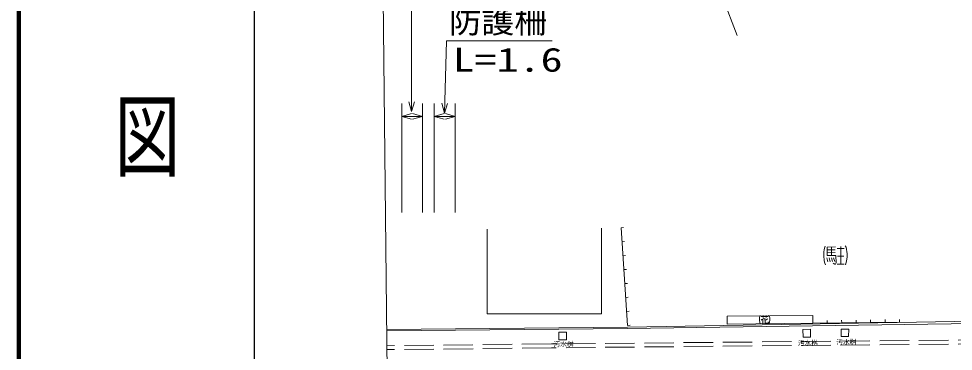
# Model space of a CAD drawing. Units: millimetres, scale not verified. Extents: x 40000 to 680000, y 20000 to 380000.
# Drawn here: x 40000 to 111490, y 293413 to 318874 of the extents above; entities that cross this region are included whole.
import ezdxf
from ezdxf.enums import TextEntityAlignment as Align

# ---------------------------------------------------------------- set-up
doc = ezdxf.new("R2010")
doc.units = ezdxf.units.MM
doc.header["$LTSCALE"] = 1000
doc.linetypes.add('USER1', pattern=[3, 2.25, -0.75])
for name, color, linetype, lineweight in [('M-TTL', 2, 'Continuous', 140), ('M-TTL-BAND', 7, 'Continuous', 25), ('S-BGD', 1, 'Continuous', 13), ('S-BGD-HTXT', 6, 'Continuous', 13)]:
    doc.layers.add(name, color=color, linetype=linetype, lineweight=lineweight)
doc.styles.add('@ＭＳ ゴシック', font='')
doc.styles.add('ＭＳ ゴシック', font='')
doc.styles.get('@ＭＳ ゴシック').set_extended_font_data('@MS Gothic')
doc.styles.get('ＭＳ ゴシック').set_extended_font_data('MS Gothic')

# ---------------------------------------------------------------- blocks, each defined once
blk = doc.blocks.new('BUHIN50')
at = {"layer": 'S-BGD'}
blk.add_line((0, 0), (199, 24), dxfattribs=at)
blk = doc.blocks.new('BUHIN51')
at = {"layer": 'S-BGD'}
blk.add_line((0, 0), (34, -197), dxfattribs=at)
blk = doc.blocks.new('BUHIN142')
at = {"layer": 'S-BGD-HTXT'}
blk.add_lwpolyline([(-136, -768), (0, 0), (291, -724)], dxfattribs=at)
blk = doc.blocks.new('BUHIN143')
at = {"layer": 'S-BGD-HTXT'}
blk.add_lwpolyline([(136, 768), (0, 0), (-291, 724)], dxfattribs=at)
blk = doc.blocks.new('BUHIN144')
at = {"layer": 'S-BGD-HTXT'}
blk.add_lwpolyline([(768, -136), (0, 0), (724, 291)], dxfattribs=at)

msp = doc.modelspace()

# ---------------------------------------------------------------- linework, layer by layer
at = {"layer": 'M-TTL'}
msp.add_line((40000, 380000), (40000, 20000), dxfattribs=at)
at = {"layer": 'M-TTL-BAND'}
msp.add_line((58000, 370000), (58000, 20000), dxfattribs=at)
at = {"layer": 'S-BGD'}
for p, q in [((94960, 317584), (89942, 330654)), ((75841, 296274), (75841, 302756)), ((84568, 302850), (84569, 296276)), ((86576, 295401), (86076, 302867)), ((101834, 301181), (102464, 301188)), ((102165, 301396), (102172, 300748)), ((102603, 301271), (103134, 301277)), ((102876, 301436), (102877, 301274)), ((102891, 300086), (102877, 301269)), ((101814, 300569), (101899, 300264)), ((102462, 300968), (101841, 300961)), ((102074, 300275), (101994, 300571)), ((102170, 300573), (102259, 300277)), ((102416, 300288), (102332, 300575)), ((103122, 300705), (102632, 300700)), ((102603, 300078), (103147, 300084)), ((84569, 296276), (75841, 296274)), ((94191, 296102), (100736, 296160)), ((94197, 295502), (94191, 296102)), ((97330, 296088), (96782, 296073)), ((96940, 296157), (96944, 296011)), ((97180, 296014), (97176, 296164)), ((100736, 296160), (100742, 295560)), ((86564, 295272), (68161, 295095)), ((114158, 295727), (86564, 295272)), ((114170, 295569), (86566, 295152)), ((100742, 295560), (94197, 295502)), ((96917, 295886), (96927, 295559)), ((107376, 295651), (100742, 295560)), ((86565, 295152), (68163, 294975)), ((81310, 294296), (81314, 294881)), ((81314, 294881), (81903, 294877)), ((81903, 294877), (81899, 294291)), ((99983, 295083), (100563, 295097)), ((99998, 294488), (99983, 295083)), ((100563, 295097), (100578, 294502)), ((102902, 294550), (102913, 295121)), ((103481, 294540), (102902, 294550)), ((102913, 295121), (103492, 295110)), ((103492, 295110), (103481, 294540)), ((81899, 294291), (81310, 294296)), ((100578, 294502), (99998, 294488))]:
    msp.add_line(p, q, dxfattribs=at)
at = {"layer": 'S-BGD', "linetype": 'USER1'}
for p, q in [((80748, 293982), (68175, 293842)), ((114113, 294291), (80748, 293982)), ((114115, 293991), (80751, 293682)), ((80752, 293682), (68178, 293542))]:
    msp.add_line(p, q, dxfattribs=at)
at = {"layer": 'S-BGD'}
for points in [[(101701, 301468), (101644, 301314), (101609, 301192), (101584, 301030), (101577, 300854), (101580, 300629), (101600, 300463), (101624, 300328), (101670, 300171), (101717, 300023)], [(102480, 301404), (101832, 301397), (101839, 300745), (102514, 300752), (102521, 300194), (102503, 300131), (102477, 300090), (102432, 300076), (102292, 300151)], [(103222, 301485), (103286, 301373), (103333, 301216), (103352, 301059), (103363, 300879), (103366, 300654), (103355, 300478), (103325, 300334), (103286, 300203), (103238, 300040)], [(96712, 296151), (96688, 296090), (96675, 296030), (96667, 295971), (96663, 295889), (96665, 295809), (96671, 295741), (96687, 295668), (96703, 295614), (96729, 295551)], [(97408, 295570), (97431, 295635), (97443, 295697), (97451, 295759), (97459, 295834), (97457, 295918), (97448, 295995), (97433, 296057), (97415, 296108), (97392, 296170)], [(96983, 295960), (96947, 295911), (96904, 295874), (96857, 295841), (96790, 295805)], [(97081, 295961), (97091, 295613), (97094, 295589), (97112, 295566), (97140, 295563), (97304, 295567), (97330, 295576), (97342, 295596), (97340, 295668)], [(97303, 295907), (97252, 295866), (97167, 295821), (97084, 295791)]]:
    msp.add_lwpolyline(points, dxfattribs=at)
at = {"layer": 'S-BGD-HTXT'}
for p, q in [((68296, 282673), (67809, 327608)), ((70053, 311759), (70053, 323508)), ((72563, 311645), (72734, 317177)), ((72734, 317177), (80817, 317177)), ((69300, 304045), (69300, 312392)), ((70884, 312392), (70884, 304045)), ((71792, 304045), (71792, 312392)), ((73386, 312392), (73386, 304045)), ((69300, 311392), (70884, 311392)), ((71792, 311392), (73386, 311392))]:
    msp.add_line(p, q, dxfattribs=at)
msp.add_lwpolyline([(72801, 312387), (72563, 311645), (72372, 312401)], dxfattribs=at)

# ---------------------------------------------------------------- block references
at = {"rotation": 84.0093}
for name, p in [('BUHIN144', (70053, 311759)), ('BUHIN142', (69300, 311392)), ('BUHIN143', (70884, 311392)), ('BUHIN142', (71792, 311392)), ('BUHIN143', (73386, 311392)), ('BUHIN51', (86076, 302867)), ('BUHIN51', (86147, 301800)), ('BUHIN51', (86219, 300734)), ('BUHIN51', (86290, 299667)), ('BUHIN51', (86362, 298600)), ('BUHIN51', (86433, 297534)), ('BUHIN51', (86505, 296467)), ('BUHIN51', (86576, 295401)), ('BUHIN50', (100742, 295560)), ('BUHIN50', (101847, 295575)), ('BUHIN50', (102953, 295590)), ('BUHIN50', (104059, 295606)), ('BUHIN50', (105164, 295621)), ('BUHIN50', (106270, 295636)), ('BUHIN50', (107376, 295651))]:
    msp.add_blockref(name, p, dxfattribs=at)

# ---------------------------------------------------------------- texts
at = {"layer": 'M-TTL-BAND', "style": '@ＭＳ ゴシック', "width": 1.4}
msp.add_text('平  面  図', height=3666, rotation=270, dxfattribs=at).set_placement((49777, 306475), align=Align.MIDDLE_RIGHT)
at = {"layer": 'S-BGD', "style": 'ＭＳ ゴシック'}
for p in [(80906, 293657), (99603, 293749), (102538, 293818)]:
    msp.add_text('汚水桝', height=366.6, rotation=0.7, dxfattribs=at).set_placement(p, align=Align.BOTTOM_LEFT)
at = {"layer": 'S-BGD-HTXT', "style": 'ＭＳ ゴシック'}
msp.add_text('防護柵', height=1833, dxfattribs=at).set_placement((72905, 317234), align=Align.BOTTOM_LEFT)
at = {"layer": 'S-BGD-HTXT', "style": 'ＭＳ ゴシック', "width": 1.35}
msp.add_text('L=1.6', height=1833, dxfattribs=at).set_placement((73190, 314268), align=Align.BOTTOM_LEFT)

doc.saveas('drawing.dxf')
